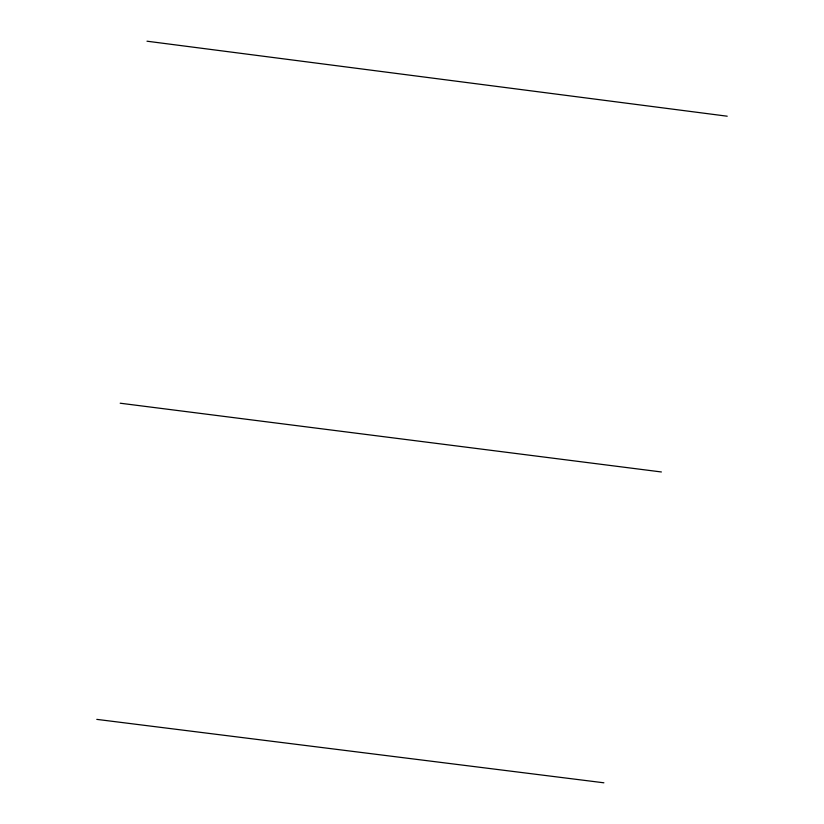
<?xml version="1.0" encoding="UTF-8"?>
<svg xmlns="http://www.w3.org/2000/svg" width="824" height="824" viewBox="0 0 824 824"><rect width="100%" height="100%" fill="white"/><g stroke="black" fill="none" stroke-linecap="round" stroke-linejoin="round"><path stroke-width="1.24" d="M96.789 719.373L603.889 782.8M120.191 403.214L661.394 471.967M146.991 41.2L727.211 116.205"/></g></svg>
